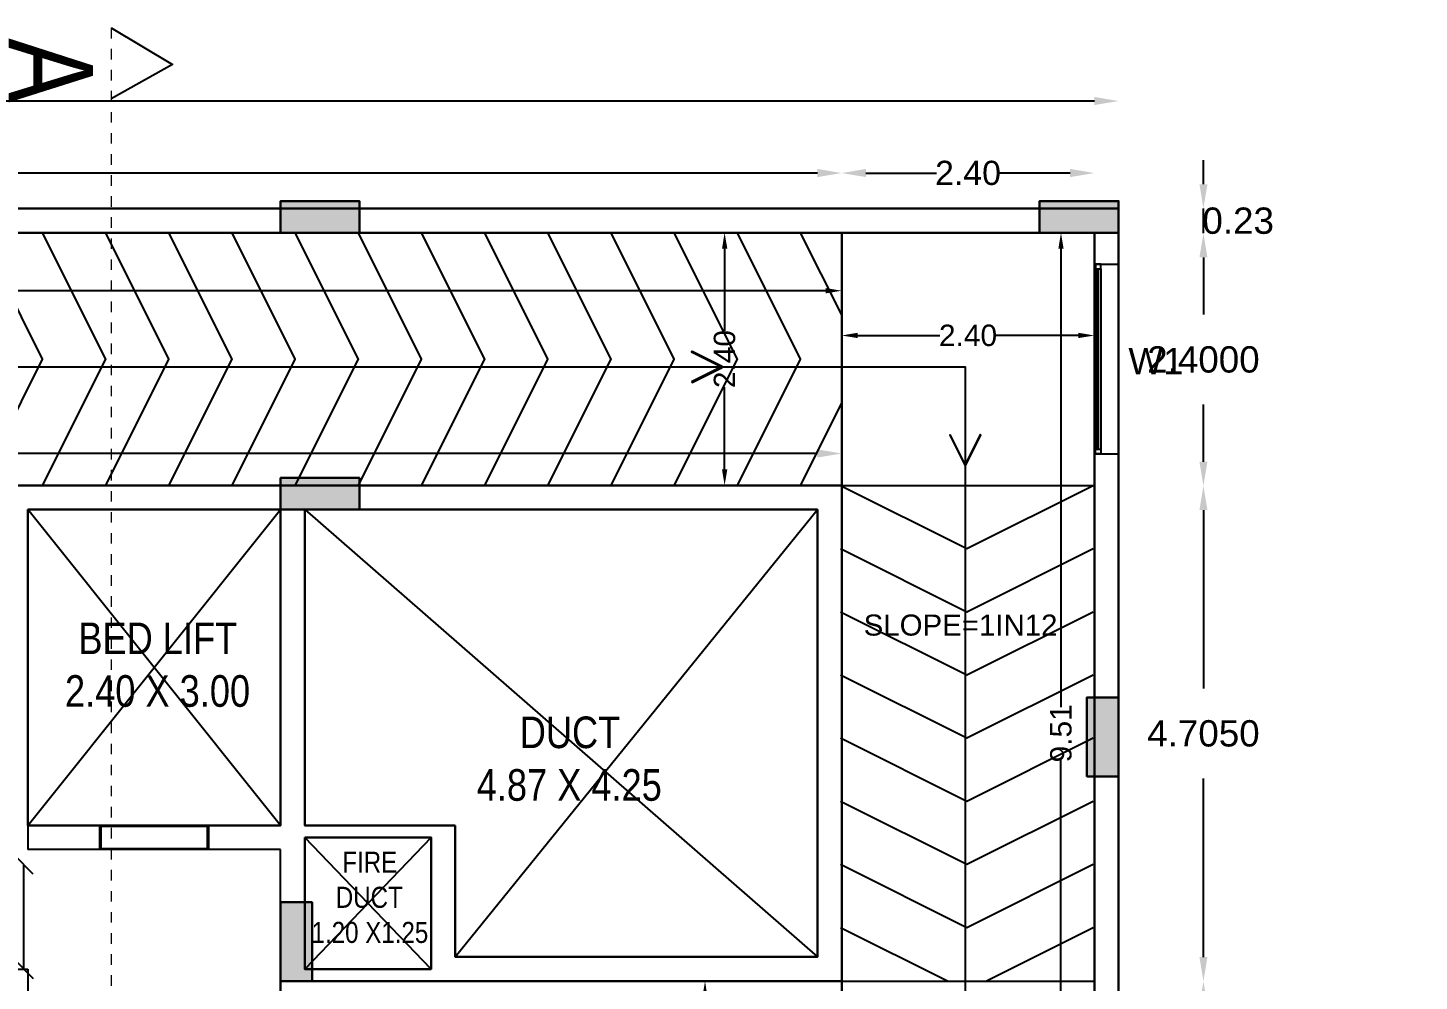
# Model space of a CAD drawing. Header units: metres. Extents: x -38 to 401, y 28 to 287.
# Drawn here: x 253.53 to 266.75, y 143.21 to 152.27 of the extents above; entities that cross this region are included whole.
import ezdxf

# ---------------------------------------------------------------- set-up
doc = ezdxf.new("R2010")
doc.units = ezdxf.units.M
doc.linetypes.add('CENTER', pattern=[2, 1.25, -0.25, 0.25, -0.25])
for name, color, linetype in [('BLK_1_DA_RAMP_1', 30, 'Continuous'), ('BLK_1_FLR_4_BLT_UP_AREA_DEDUCT', 1, 'Continuous'), ('UBEAM', 1, 'Continuous'), ('UHATCH', 8, 'Continuous')]:
    doc.layers.add(name, color=color, linetype=linetype)
for name, color, linetype, lineweight in [('BLK_1_FLR_4_BLT_UP_AREA', 4, 'Continuous', 30), ('BLK_1_FLR_4_LIFT_3', 4, 'Continuous', 30), ('BLK_1_LVL_4_BLDG_FOOT_PRINT', 4, 'Continuous', 30), ('UCOLUMN', 6, 'Continuous', 30)]:
    doc.layers.add(name, color=color, linetype=linetype, lineweight=lineweight)
doc.styles.get("Standard").update_dxf_attribs({"font": 'arial.ttf'})
doc.dimstyles.new('ED', dxfattribs={"dimscale": 0, "dimtxt": 0.18, "dimasz": 0.18, "dimexe": 0, "dimexo": 0, "dimgap": 0.09, "dimtad": 1, "dimtoh": 1, "dimzin": 3, "dimdsep": 46, "dimtxsty": 'Standard', "dimblk": 'OBLIQUE', "dimcen": 0.09, "dimse1": 1, "dimse2": 1, "dimclrd": 251, "dimclrt": 30, "dimadec": 0, "dimazin": 0, "dimtfac": 1, "dimtmove": 0, "dimatfit": 3, "dimldrblk": 'ARCHTICK', "dimfxl": 0, "dimtolj": 1, "dimtzin": 0, "dimarcsym": 0})
doc.dimstyles.get("Standard").update_dxf_attribs({"dimtxt": 0.18, "dimasz": 0.18, "dimexe": 0.18, "dimexo": 0.0625, "dimgap": 0.09, "dimtad": 0, "dimtih": 1, "dimtoh": 1, "dimdec": 4, "dimzin": 0, "dimdsep": 46, "dimtxsty": 'Standard', "dimcen": 0.09, "dimadec": 0, "dimazin": 0, "dimtfac": 1, "dimtdec": 4, "dimtofl": 0, "dimtmove": 0, "dimatfit": 3, "dimfxl": 0, "dimtolj": 1, "dimtzin": 0, "dimarcsym": 0})
doc.dimstyles.new('STANDARD$0', dxfattribs={"dimtxt": 7, "dimasz": 3, "dimexe": 3, "dimexo": 1, "dimgap": 1.5, "dimtad": 1, "dimdec": 1, "dimzin": 1, "dimdsep": 46, "dimlunit": 4, "dimtxsty": 'Standard', "dimblk": 'OBLIQUE', "dimcen": 0.09375, "dimdle": 1, "dimclrd": 8, "dimclre": 8, "dimclrt": 7, "dimadec": 1, "dimazin": 0, "dimtfac": 1, "dimtdec": 1, "dimtix": 1, "dimtmove": 2, "dimatfit": 3, "dimldrblk": 'ARCHTICK', "dimfxl": 0, "dimfrac": 2, "dimtolj": 1, "dimtzin": 0, "dimarcsym": 0})

# ---------------------------------------------------------------- blocks, each defined once
blk = doc.blocks.new('*D169')
at = {"color": 0, "lineweight": -2}
for p, q in [((243.701, 148.224), (251.988, 148.224)), ((261.031, 148.224), (252.743, 148.224))]:
    blk.add_line(p, q, dxfattribs=at)
at = {"color": 0}
for points in [[(243.701, 148.263), (243.701, 148.186), (243.471, 148.224)], [(261.031, 148.263), (261.031, 148.186), (261.261, 148.224)]]:
    blk.add_solid(points, dxfattribs=at)
at = {"layer": 'Defpoints', "color": 0}
for p in [(261.261, 148.224), (243.471, 147.921), (261.261, 147.916)]:
    blk.add_point(p, dxfattribs=at)
at = {"color": 0, "lineweight": 25, "insert": (252.366, 148.224), "char_height": 0.23, "attachment_point": 5}
blk.add_mtext('\\A1;17.79', dxfattribs=at)
blk = doc.blocks.new('*D170')
at = {"color": 0, "lineweight": -2}
for p, q in [((256.161, 142.938), (258.297, 142.938)), ((261.031, 142.938), (258.895, 142.938))]:
    blk.add_line(p, q, dxfattribs=at)
at = {"color": 0}
for points in [[(256.161, 142.976), (256.161, 142.899), (255.931, 142.938)], [(261.031, 142.976), (261.031, 142.899), (261.261, 142.938)]]:
    blk.add_solid(points, dxfattribs=at)
at = {"layer": 'Defpoints', "color": 0}
for p in [(255.931, 143.211), (261.261, 143.211), (255.931, 142.938)]:
    blk.add_point(p, dxfattribs=at)
at = {"color": 0, "lineweight": 25, "insert": (258.596, 142.938), "char_height": 0.23, "attachment_point": 5}
blk.add_mtext('\\A1;5.33', dxfattribs=at)
blk = doc.blocks.new('*D173')
at = {"color": 0, "lineweight": -2}
for p, q in [((243.701, 150.888), (251.988, 150.888)), ((261.031, 150.888), (252.743, 150.888))]:
    blk.add_line(p, q, dxfattribs=at)
at = {"color": 0}
for points in [[(243.701, 150.927), (243.701, 150.85), (243.471, 150.888)], [(261.031, 150.927), (261.031, 150.85), (261.261, 150.888)]]:
    blk.add_solid(points, dxfattribs=at)
at = {"layer": 'Defpoints', "color": 0}
for p in [(261.261, 150.888), (243.471, 150.321), (261.261, 150.316)]:
    blk.add_point(p, dxfattribs=at)
at = {"color": 0, "lineweight": 25, "insert": (252.366, 150.888), "char_height": 0.23, "attachment_point": 5}
blk.add_mtext('\\A1;17.79', dxfattribs=at)
blk = doc.blocks.new('*D174')
at = {"color": 0, "lineweight": -2}
for p, q in [((261.491, 150.888), (262.161, 150.888)), ((263.431, 150.888), (262.761, 150.888))]:
    blk.add_line(p, q, dxfattribs=at)
at = {"color": 0}
for points in [[(261.491, 150.927), (261.491, 150.85), (261.261, 150.888)], [(263.431, 150.927), (263.431, 150.85), (263.661, 150.888)]]:
    blk.add_solid(points, dxfattribs=at)
at = {"layer": 'Defpoints', "color": 0}
for p in [(263.661, 150.888), (261.261, 150.316), (263.661, 150.321)]:
    blk.add_point(p, dxfattribs=at)
at = {"color": 0, "lineweight": 25, "insert": (262.461, 150.888), "char_height": 0.23, "attachment_point": 5}
blk.add_mtext('\\A1;2.40', dxfattribs=at)
blk = doc.blocks.new('*D175')
at = {"color": 0, "lineweight": -2}
for p, q in [((241.071, 151.572), (251.975, 151.572)), ((263.661, 151.572), (252.757, 151.572))]:
    blk.add_line(p, q, dxfattribs=at)
at = {"color": 0}
for points in [[(241.071, 151.611), (241.071, 151.534), (240.841, 151.572)], [(263.661, 151.611), (263.661, 151.534), (263.891, 151.572)]]:
    blk.add_solid(points, dxfattribs=at)
at = {"layer": 'Defpoints', "color": 0}
for p in [(263.891, 151.572), (240.841, 150.551), (263.891, 150.551)]:
    blk.add_point(p, dxfattribs=at)
at = {"color": 0, "lineweight": 25, "insert": (252.366, 151.572), "char_height": 0.23, "attachment_point": 5}
blk.add_mtext('\\A1;23.05', dxfattribs=at)
blk = doc.blocks.new('300 x 750')
at = {"layer": 'UHATCH', "linetype": 'Continuous'}
h = blk.add_hatch(color=256, dxfattribs=at)
h.dxf.hatch_style = 1
h.paths.add_polyline_path([(750, 0), (750, 300), (0, 300), (0, 0)])
at = {"layer": 'UCOLUMN', "linetype": 'Continuous'}
blk.add_lwpolyline([(0, 300), (0, 0), (750, 0), (750, 300)], close=True, dxfattribs=at)
blk = doc.blocks.new('ASDFSDFSDFDFD')
at = {"layer": 'UBEAM', "linetype": 'Continuous', "xscale": -1}
for p, rotation in [((-6460, 38330), 180), ((750, 38330), 180), ((-6460, 35700), 180), ((1200, 32865), 269.9999999996972)]:
    blk.add_blockref('300 x 750', p, dxfattribs=dict(at, rotation=rotation))
at = {"layer": 'UBEAM', "linetype": 'Continuous', "rotation": 89.99999999916066}
blk.add_blockref('300 x 750', (-6160, 30920), dxfattribs=at)
blk = doc.blocks.new('*D53')
at = {"color": 0, "lineweight": -2}
for p, q in [((267.319, 150.321), (267.319, 124.304)), ((267.319, 97.431), (267.319, 123.449))]:
    blk.add_line(p, q, dxfattribs=at)
at = {"color": 0}
for points in [[(267.281, 150.321), (267.357, 150.321), (267.319, 150.551)], [(267.281, 97.431), (267.357, 97.431), (267.319, 97.201)]]:
    blk.add_solid(points, dxfattribs=at)
at = {"layer": 'Defpoints', "color": 0}
for p in [(263.891, 150.551), (262.391, 97.201), (267.319, 97.201)]:
    blk.add_point(p, dxfattribs=at)
at = {"color": 0, "lineweight": 25, "insert": (267.319, 123.876), "char_height": 0.25, "attachment_point": 5}
blk.add_mtext('\\A1;53.3500', dxfattribs=at)
blk = doc.blocks.new('*D427')
at = {"color": 0, "lineweight": -2}
for p, q in [((264.697, 142.981), (264.697, 142.439)), ((264.697, 141.041), (264.697, 141.584))]:
    blk.add_line(p, q, dxfattribs=at)
at = {"color": 0}
for points in [[(264.659, 142.981), (264.735, 142.981), (264.697, 143.211)], [(264.659, 141.041), (264.735, 141.041), (264.697, 140.811)]]:
    blk.add_solid(points, dxfattribs=at)
at = {"layer": 'Defpoints', "color": 0}
for p in [(261.261, 143.211), (264.697, 143.211), (262.391, 140.811)]:
    blk.add_point(p, dxfattribs=at)
at = {"color": 0, "lineweight": 25, "insert": (264.697, 142.011), "char_height": 0.25, "attachment_point": 5}
blk.add_mtext('\\A1;2.4000', dxfattribs=at)
blk = doc.blocks.new('*D708')
at = {"color": 0, "lineweight": -2}
for p, q in [((264.697, 147.686), (264.697, 145.992)), ((264.697, 143.441), (264.697, 145.136))]:
    blk.add_line(p, q, dxfattribs=at)
at = {"color": 0}
for points in [[(264.659, 147.686), (264.735, 147.686), (264.697, 147.916)], [(264.659, 143.441), (264.735, 143.441), (264.697, 143.211)]]:
    blk.add_solid(points, dxfattribs=at)
at = {"layer": 'Defpoints', "color": 0}
for p in [(261.261, 147.916), (264.697, 147.916), (261.261, 143.211)]:
    blk.add_point(p, dxfattribs=at)
at = {"color": 0, "lineweight": 25, "insert": (264.697, 145.564), "char_height": 0.25, "attachment_point": 5}
blk.add_mtext('\\A1;4.7050', dxfattribs=at)
blk = doc.blocks.new('*D45')
at = {"color": 0, "lineweight": -2}
for p, q in [((264.697, 150.086), (264.697, 149.544)), ((264.697, 148.146), (264.697, 148.689))]:
    blk.add_line(p, q, dxfattribs=at)
at = {"color": 0}
for points in [[(264.659, 150.086), (264.735, 150.086), (264.697, 150.316)], [(264.659, 148.146), (264.735, 148.146), (264.697, 147.916)]]:
    blk.add_solid(points, dxfattribs=at)
at = {"layer": 'Defpoints', "color": 0}
for p in [(261.261, 150.316), (264.697, 150.316), (261.261, 147.916)]:
    blk.add_point(p, dxfattribs=at)
at = {"color": 0, "lineweight": 25, "insert": (264.697, 149.116), "char_height": 0.25, "attachment_point": 5}
blk.add_mtext('\\A1;2.4000', dxfattribs=at)
blk = doc.blocks.new('*D46')
at = {"color": 0, "lineweight": -2}
for p, q in [((264.697, 150.781), (264.697, 151.011)), ((264.697, 150.316), (264.697, 150.551)), ((264.697, 150.086), (264.697, 149.856))]:
    blk.add_line(p, q, dxfattribs=at)
at = {"color": 0}
for points in [[(264.659, 150.781), (264.735, 150.781), (264.697, 150.551)], [(264.659, 150.086), (264.735, 150.086), (264.697, 150.316)]]:
    blk.add_solid(points, dxfattribs=at)
at = {"layer": 'Defpoints', "color": 0}
for p in [(263.891, 150.551), (264.697, 150.551), (261.261, 150.316)]:
    blk.add_point(p, dxfattribs=at)
at = {"color": 0, "lineweight": 25, "insert": (265.027, 150.434), "char_height": 0.25, "attachment_point": 5}
blk.add_mtext('\\A1;0.23', dxfattribs=at)
blk = doc.blocks.new('*D782')
at = {"layer": 'BLK_1_DA_RAMP_1', "color": 0, "lineweight": -2}
for p, q in [((243.471, 149.86), (243.471, 149.77)), ((243.623, 149.77), (252.03, 149.77)), ((261.108, 149.77), (252.702, 149.77)), ((261.261, 149.86), (261.261, 149.77))]:
    blk.add_line(p, q, dxfattribs=at)
at = {"layer": 'BLK_1_DA_RAMP_1', "color": 0}
for points in [[(243.623, 149.796), (243.623, 149.745), (243.471, 149.77)], [(261.108, 149.796), (261.108, 149.745), (261.261, 149.77)]]:
    blk.add_solid(points, dxfattribs=at)
at = {"layer": 'Defpoints', "color": 0}
for p in [(243.471, 150.321), (261.261, 150.321), (261.261, 149.77)]:
    blk.add_point(p, dxfattribs=at)
at = {"layer": 'BLK_1_DA_RAMP_1', "color": 0, "lineweight": 30, "insert": (252.366, 149.77), "char_height": 0.2032, "attachment_point": 5}
blk.add_mtext('\\A1;17.79', dxfattribs=at)
blk = doc.blocks.new('*D784')
at = {"layer": 'BLK_1_DA_RAMP_1', "color": 0, "lineweight": -2}
for p, q in [((263.434, 150.321), (263.344, 150.321)), ((263.344, 150.169), (263.344, 145.813)), ((263.344, 140.964), (263.344, 145.32)), ((263.434, 140.811), (263.344, 140.811))]:
    blk.add_line(p, q, dxfattribs=at)
at = {"layer": 'BLK_1_DA_RAMP_1', "color": 0}
for points in [[(263.319, 150.169), (263.369, 150.169), (263.344, 150.321)], [(263.319, 140.964), (263.369, 140.964), (263.344, 140.811)]]:
    blk.add_solid(points, dxfattribs=at)
at = {"layer": 'Defpoints', "color": 0}
for p in [(263.344, 150.321), (263.661, 150.321), (263.661, 140.811)]:
    blk.add_point(p, dxfattribs=at)
at = {"layer": 'BLK_1_DA_RAMP_1', "color": 0, "lineweight": 30, "insert": (263.344, 145.566), "char_height": 0.2032, "attachment_point": 5, "rotation": 90}
blk.add_mtext('\\A1;9.51', dxfattribs=at)
blk = doc.blocks.new('*D787')
at = {"layer": 'BLK_1_DA_RAMP_1', "color": 0, "lineweight": -2}
for p, q in [((260.239, 150.321), (260.149, 150.321)), ((260.149, 150.169), (260.149, 149.389)), ((260.149, 148.074), (260.149, 148.854)), ((260.239, 147.921), (260.149, 147.921))]:
    blk.add_line(p, q, dxfattribs=at)
at = {"layer": 'BLK_1_DA_RAMP_1', "color": 0}
for points in [[(260.124, 150.169), (260.175, 150.169), (260.149, 150.321)], [(260.124, 148.074), (260.175, 148.074), (260.149, 147.921)]]:
    blk.add_solid(points, dxfattribs=at)
at = {"layer": 'Defpoints', "color": 0}
for p in [(260.149, 150.321), (261.261, 150.321), (261.261, 147.921)]:
    blk.add_point(p, dxfattribs=at)
at = {"layer": 'BLK_1_DA_RAMP_1', "color": 0, "lineweight": 30, "insert": (260.149, 149.121), "char_height": 0.2032, "attachment_point": 5, "rotation": 90}
blk.add_mtext('\\A1;2.40', dxfattribs=at)
blk = doc.blocks.new('*D788')
at = {"layer": 'BLK_1_DA_RAMP_1', "color": 0, "lineweight": -2}
for p, q in [((261.261, 149.435), (261.261, 149.345)), ((261.413, 149.345), (262.193, 149.345)), ((263.508, 149.345), (262.728, 149.345)), ((263.661, 149.435), (263.661, 149.345))]:
    blk.add_line(p, q, dxfattribs=at)
at = {"layer": 'BLK_1_DA_RAMP_1', "color": 0}
for points in [[(261.413, 149.371), (261.413, 149.32), (261.261, 149.345)], [(263.508, 149.371), (263.508, 149.32), (263.661, 149.345)]]:
    blk.add_solid(points, dxfattribs=at)
at = {"layer": 'Defpoints', "color": 0}
for p in [(261.261, 150.321), (263.661, 150.321), (263.661, 149.345)]:
    blk.add_point(p, dxfattribs=at)
at = {"layer": 'BLK_1_DA_RAMP_1', "color": 0, "lineweight": 30, "insert": (262.461, 149.345), "char_height": 0.2032, "attachment_point": 5}
blk.add_mtext('\\A1;2.40', dxfattribs=at)
blk = doc.blocks.new('*D789')
at = {"layer": 'BLK_1_DA_RAMP_1', "color": 0, "lineweight": -2}
for p, q in [((260.052, 143.211), (259.963, 143.211)), ((259.963, 143.059), (259.963, 142.279)), ((259.963, 140.964), (259.963, 141.744)), ((260.052, 140.811), (259.963, 140.811))]:
    blk.add_line(p, q, dxfattribs=at)
at = {"layer": 'BLK_1_DA_RAMP_1', "color": 0}
for points in [[(259.938, 143.059), (259.988, 143.059), (259.963, 143.211)], [(259.938, 140.964), (259.988, 140.964), (259.963, 140.811)]]:
    blk.add_solid(points, dxfattribs=at)
at = {"layer": 'Defpoints', "color": 0}
for p in [(261.261, 143.211), (259.963, 140.811), (261.261, 140.811)]:
    blk.add_point(p, dxfattribs=at)
at = {"layer": 'BLK_1_DA_RAMP_1', "color": 0, "lineweight": 30, "insert": (259.963, 142.011), "char_height": 0.2032, "attachment_point": 5, "rotation": 90}
blk.add_mtext('\\A1;2.40', dxfattribs=at)
blk = doc.blocks.new('_Oblique')
at = {"color": 0, "linetype": 'ByBlock', "lineweight": -2}
blk.add_line((-0.5, -0.5), (0.5, 0.5), dxfattribs=at)
blk = doc.blocks.new('*D1246')
at = {"color": 251, "lineweight": -2}
blk.add_line((253.493, 143.326), (253.493, 144.317), dxfattribs=at)
at = {"layer": 'Defpoints', "color": 0}
for p in [(253.493, 144.317), (253.531, 144.317), (253.531, 143.326)]:
    blk.add_point(p, dxfattribs=at)
at = {"color": 251, "lineweight": -2, "xscale": 0.18, "yscale": 0.18, "zscale": 0.18}
for p, rotation in [((253.493, 144.317), 90), ((253.493, 143.326), 270)]:
    blk.add_blockref('_Oblique', p, dxfattribs=dict(at, rotation=rotation))
at = {"color": 30, "insert": (253.311, 143.822), "char_height": 0.18, "attachment_point": 5, "rotation": 90}
blk.add_mtext('\\A1;0.99', dxfattribs=at)
blk = doc.blocks.new('_ArchTick')
at = {"color": 0, "linetype": 'ByBlock', "const_width": 0.15}
blk.add_lwpolyline([(-0.5, -0.5), (0.5, 0.5)], dxfattribs=at)

msp = doc.modelspace()

# ---------------------------------------------------------------- linework, layer by layer
at = {"linetype": 'CENTER', "lineweight": 20, "ltscale": 0.05}
msp.add_line((254.32169, 152.26763), (254.32169, 95.0529), dxfattribs=at)
at = {"color": 7, "lineweight": 25}
for p, q in [((263.89089, 150.55148), (240.84089, 150.55148)), ((263.89089, 150.02148), (263.89089, 150.55148)), ((241.07089, 150.32148), (263.66089, 150.32148)), ((261.26089, 147.91648), (261.26089, 150.31648)), ((263.66089, 150.02148), (263.66089, 150.32148)), ((263.66089, 150.02148), (263.89089, 150.02148)), ((263.89089, 148.22148), (263.89089, 150.02148)), ((263.6709, 148.23754), (263.67089, 149.97889)), ((263.69145, 148.26407), (263.69144, 149.97889)), ((263.69997, 148.26407), (263.69996, 149.97889)), ((263.722, 149.97889), (263.722, 148.23754)), ((263.66089, 142.91148), (263.66089, 148.22148)), ((263.66089, 148.22148), (263.89089, 148.22148)), ((263.89089, 142.91148), (263.89089, 148.22148)), ((243.47089, 147.92148), (261.26089, 147.92148)), ((259.3909, 147.92148), (255.9309, 147.92148)), ((261.25089, 147.92148), (263.66089, 147.92149)), ((261.26089, 143.21149), (261.26089, 147.92148)), ((253.53091, 147.69148), (253.53091, 144.46148)), ((255.93091, 144.69148), (253.53091, 147.69148)), ((253.53091, 144.69148), (253.53091, 147.69148)), ((255.93091, 147.69148), (253.53091, 147.69148)), ((253.53091, 144.69148), (255.93091, 147.69148)), ((255.93091, 144.69148), (255.93091, 147.69148)), ((256.16091, 147.69148), (261.03089, 147.69148)), ((256.16091, 144.69148), (256.16091, 147.69148)), ((256.16091, 147.69148), (261.03089, 143.44149)), ((257.5909, 143.44149), (261.03089, 147.69148)), ((261.03089, 143.44149), (261.03089, 147.69148)), ((255.9309, 144.69148), (255.9309, 145.06149)), ((255.93091, 144.69148), (253.53091, 144.69148)), ((256.1609, 144.69148), (257.5909, 144.69148)), ((256.1609, 144.57648), (257.3609, 144.57648)), ((256.1609, 143.32648), (256.1609, 144.57648)), ((257.3609, 143.32648), (256.1609, 144.57648)), ((257.3609, 144.57648), (256.1609, 143.32648)), ((257.3609, 143.32648), (257.3609, 144.57648)), ((257.5909, 143.44149), (257.5909, 144.69148)), ((255.9309, 144.46148), (253.53091, 144.46149)), ((255.9309, 144.46148), (253.53091, 144.46148)), ((255.9309, 143.21148), (255.9309, 144.46148)), ((256.16091, 144.46148), (256.1609, 144.46148)), ((256.16091, 144.46148), (256.1609, 144.46148)), ((261.03089, 143.44149), (257.5909, 143.44149)), ((251.37591, 143.32648), (253.53091, 143.32648)), ((253.53091, 143.32648), (253.53091, 143.21148)), ((253.53091, 143.32648), (253.53091, 142.91814)), ((257.3609, 143.32648), (256.1609, 143.32648)), ((261.26089, 143.21149), (255.93089, 143.21148)), ((255.93089, 143.21148), (255.93089, 140.81148)), ((261.26089, 143.21148), (263.66089, 143.21149)), ((261.26089, 143.21149), (261.26089, 140.81148))]:
    msp.add_line(p, q, dxfattribs=at)
for points in [[(254.32169, 152.26763), (254.90456, 151.91778), (254.32169, 151.59166)], [(253.07089, 147.92148), (253.67089, 149.12148), (253.07089, 150.32148)], [(253.67088, 147.92148), (254.27088, 149.12148), (253.67088, 150.32148)], [(254.27088, 147.92148), (254.87088, 149.12148), (254.27088, 150.32148)], [(254.87088, 147.92148), (255.47088, 149.12148), (254.87088, 150.32148)], [(255.47088, 147.92148), (256.07088, 149.12148), (255.47088, 150.32148)], [(256.07088, 147.92148), (256.67088, 149.12148), (256.07088, 150.32148)], [(256.67088, 147.92148), (257.27088, 149.12148), (256.67088, 150.32148)], [(257.27088, 147.92148), (257.87088, 149.12148), (257.27088, 150.32148)], [(257.87088, 147.92148), (258.47088, 149.12148), (257.87088, 150.32148)], [(258.47087, 147.92148), (259.07087, 149.12148), (258.47087, 150.32148)], [(259.07087, 147.92148), (259.67087, 149.12148), (259.07087, 150.32148)], [(259.67087, 147.92148), (260.27087, 149.12148), (259.67087, 150.32148)], [(260.27087, 147.92148), (260.87087, 149.12148), (260.27087, 150.32148)], [(261.26089, 149.54145), (260.87087, 150.32148)], [(252.6309, 142.01148), (242.27252, 142.01148), (242.27252, 149.04666), (262.43528, 149.04666), (262.43528, 142.01148), (255.0309, 142.01148)], [(260.87087, 147.92148), (261.26089, 148.70152)], [(261.25089, 147.92148), (262.45089, 147.32148), (263.65089, 147.92148)], [(261.25089, 147.32148), (262.45089, 146.72148), (263.65089, 147.32148)], [(261.25089, 146.72148), (262.45089, 146.12148), (263.65089, 146.72148)], [(261.25089, 146.12148), (262.45089, 145.52148), (263.65089, 146.12148)], [(261.25089, 145.52148), (262.45089, 144.92148), (263.65089, 145.52148)], [(261.25089, 144.92148), (262.45089, 144.32148), (263.65089, 144.92148)], [(261.25089, 144.32148), (262.45089, 143.72148), (263.65089, 144.32148)], [(261.25089, 143.72148), (262.27087, 143.21149)], [(262.6309, 143.21149), (263.65089, 143.72148)]]:
    msp.add_lwpolyline(points, dxfattribs=at)
for points in [[(263.67089, 149.97889), (263.722, 149.97889), (263.722, 150.02148), (263.67089, 150.02148)], [(259.83588, 148.90429), (259.84002, 148.89974), (260.12517, 149.04212), (260.12103, 149.04666), (260.12517, 149.0512), (259.84002, 149.19357), (259.83588, 149.18903), (260.12103, 149.04666)], [(262.29291, 148.40302), (262.28837, 148.39887), (262.43074, 148.11373), (262.43528, 148.11787), (262.43982, 148.11373), (262.5822, 148.39887), (262.57766, 148.40302), (262.43528, 148.11787)], [(263.6709, 148.26407), (263.722, 148.26407), (263.722, 148.22148), (263.6709, 148.22148)], [(255.24798, 144.69148), (255.24798, 144.46148), (254.21384, 144.46148), (254.21384, 144.69148)], [(254.22384, 144.68148), (254.22384, 144.47148), (255.23798, 144.47148), (255.23798, 144.68148)]]:
    msp.add_lwpolyline(points, close=True, dxfattribs=at)
at = {"layer": 'BLK_1_DA_RAMP_1', "color": 1, "lineweight": 30}
for points in [[(243.47089, 150.32148), (261.26089, 150.32148), (261.26089, 147.92148), (243.47089, 147.92148)], [(261.26089, 150.32148), (263.66089, 150.32148), (263.66089, 140.81148), (261.26089, 140.81148)], [(255.93089, 143.21148), (261.26089, 143.21148), (261.26089, 140.81148), (255.93089, 140.81148)]]:
    msp.add_lwpolyline(points, close=True, dxfattribs=at)
at = {"layer": 'BLK_1_FLR_4_BLT_UP_AREA', "color": 12, "lineweight": 30}
msp.add_lwpolyline([(240.84087, 97.20137), (240.84089, 150.54866), (263.89089, 150.5543), (263.89089, 140.58148), (262.39089, 140.58148), (262.39087, 97.20137)], close=True, dxfattribs=at)
at = {"layer": 'BLK_1_FLR_4_BLT_UP_AREA_DEDUCT', "color": 12, "lineweight": 30}
for points in [[(257.5909, 144.69148), (257.5909, 143.44148), (261.03089, 143.44148), (261.03089, 147.69148), (256.16091, 147.69148), (256.16091, 144.69148)], [(256.1609, 144.57648), (257.3609, 144.57648), (257.3609, 143.32648), (256.1609, 143.32648)]]:
    msp.add_lwpolyline(points, close=True, dxfattribs=at)
at = {"layer": 'BLK_1_FLR_4_LIFT_3', "color": 30, "lineweight": 30}
msp.add_lwpolyline([(253.53091, 147.69148), (255.93091, 147.69148), (255.93091, 144.69148), (253.53091, 144.69148)], close=True, dxfattribs=at)
at = {"layer": 'BLK_1_LVL_4_BLDG_FOOT_PRINT', "color": 1}
msp.add_lwpolyline([(240.84087, 97.20148), (240.84087, 150.54585), (263.89087, 150.55148), (263.89087, 140.58148), (262.39087, 140.58148), (262.39087, 97.20148)], close=True, dxfattribs=at)

# ---------------------------------------------------------------- block references
at = {"color": 7, "lineweight": 25, "xscale": 0.001, "yscale": 0.001, "zscale": 0.001}
msp.add_blockref('ASDFSDFSDFDFD', (262.39089, 112.29148), dxfattribs=at)
msp.add_blockref('ASDFSDFSDFDFD', (262.39089, 112.29148), dxfattribs=at)

# ---------------------------------------------------------------- texts
at = {"color": 7, "lineweight": 25, "insert": (254.15039, 152.72204), "char_height": 0.8, "width": 1.7202398, "attachment_point": 1, "rotation": 270}
msp.add_mtext('{\\fArial Narrow|b0|i0|c0|p34;\\W2.17167; \\W1;A}', dxfattribs=at)
at = {"color": 7, "lineweight": 25, "insert": (263.9844, 149.22676), "char_height": 0.25, "attachment_point": 1}
msp.add_mtext_dynamic_manual_height_columns('W1', width=331.5310086, gutter_width=1000, heights=[0], dxfattribs=at)
at = {"color": 7, "lineweight": 25, "width": 2.7423995, "attachment_point": 1}
for s, insert, char_height in [('{\\fArial Narrow|b0|i0|c0|p34;\\W6.62119; \\W1;BED LIFT\\P{\\W5.288214; }2.40 X 3.00}', (253.37856, 146.61837), 0.3), ('{\\fArial Narrow|b0|i0|c0|p34;\\P{\\W9.524831; }DUCT\\P{\\W5.244317; }4.87 X 4.25}', (257.29348, 146.22562), 0.3), ('{\\fArial Narrow|b0|i0|c0|p34;\\W8.83715;  \\W1;FIRE\\P\\W8.34946;  \\W1;DUCT\\P\\W6.54539;  \\W1;1.20 X1.25}', (255.39217, 144.4415), 0.2)]:
    msp.add_mtext(s, dxfattribs=dict(at, insert=insert, char_height=char_height))
at = {"layer": 'BLK_1_DA_RAMP_1', "color": 1, "lineweight": 30, "insert": (262.39001, 146.69426), "char_height": 0.2, "width": 1.8904692, "attachment_point": 2}
msp.add_mtext('SLOPE=1IN12', dxfattribs=at)

# ---------------------------------------------------------------- dimensions: what is measured, and where the dimension line sits
at = {"color": 7, "lineweight": 25}
for base, p1, p2, text, picture, middle in [((263.89089, 151.57218), (240.84089, 150.55148), (263.89089, 150.55148), '23.05', '*D175', (252.36589, 151.57218)), ((261.26089, 150.88848), (243.47089, 150.32148), (261.26089, 150.31648), '17.79', '*D173', (252.36589, 150.88848)), ((263.66089, 150.88848), (261.26089, 150.31648), (263.66089, 150.32148), '2.40', '*D174', (262.46089, 150.88848)), ((261.26089, 148.22417), (243.47089, 147.92148), (261.26089, 147.91648), '17.79', '*D169', (252.36589, 148.22417)), ((255.93089, 142.93758), (261.26089, 143.21145), (255.93089, 143.21148), '5.33', '*D170', (258.59589, 142.93758))]:
    dim = msp.add_linear_dim(base=base, p1=p1, p2=p2, text=text, dimstyle='Standard', override={"dimscale": 1, "dimtxt": 0.23, "dimasz": 0.23, "dimgap": 0, "dimse1": 1, "dimse2": 1, "dimtmove": 1}, dxfattribs=at)
    dim.commit()
    dim.dimension.update_dxf_attribs({"geometry": picture, "text_midpoint": middle})
at = {"lineweight": 25}
dim = msp.add_linear_dim(base=(264.69714, 150.55148), p1=(261.26089, 150.31648), p2=(263.89089, 150.55148), angle=90, text='0.23', dimstyle='Standard', override={"dimscale": 1, "dimtxt": 0.25, "dimasz": 0.23, "dimgap": 0.3, "dimpost": '\\X', "dimse1": 1, "dimse2": 1, "dimtmove": 1, "dimfxl": 25.4}, dxfattribs=at)
dim.commit()
dim.dimension.update_dxf_attribs({"geometry": '*D46', "text_midpoint": (265.02738, 150.43398), "dimtype": 128})
for base, p1, p2, override, picture, middle in [((267.31893, 97.20148), (263.89089, 150.55148), (262.39089, 97.20148), {"dimscale": 1, "dimtxt": 0.25, "dimasz": 0.23, "dimgap": 0.3, "dimpost": '\\X', "dimse1": 1, "dimse2": 1, "dimfxl": 25.4}, '*D53', (267.31893, 123.87648)), ((264.69714, 150.31648), (261.26089, 147.91648), (261.26089, 150.31648), {"dimscale": 1, "dimtxt": 0.25, "dimasz": 0.23, "dimgap": 0.3, "dimpost": '\\X', "dimse1": 1, "dimse2": 1, "dimtmove": 1, "dimfxl": 25.4}, '*D45', (264.69714, 149.11648)), ((264.69714, 147.91648), (261.2609, 143.21149), (261.26089, 147.91648), {"dimscale": 1, "dimtxt": 0.25, "dimasz": 0.23, "dimgap": 0.3, "dimpost": '\\X', "dimse1": 1, "dimse2": 1, "dimtmove": 1, "dimfxl": 25.4}, '*D708', (264.69714, 145.56398)), ((264.69714, 143.21149), (262.39089, 140.81148), (261.2609, 143.21149), {"dimscale": 1, "dimtxt": 0.25, "dimasz": 0.23, "dimgap": 0.3, "dimpost": '\\X', "dimse1": 1, "dimse2": 1, "dimtmove": 1, "dimfxl": 25.4}, '*D427', (264.69714, 142.01148))]:
    dim = msp.add_linear_dim(base=base, p1=p1, p2=p2, angle=90, dimstyle='Standard', override=override, dxfattribs=at)
    dim.commit()
    dim.dimension.update_dxf_attribs({"geometry": picture, "text_midpoint": middle})
at = {"color": 1}
dim = msp.add_linear_dim(base=(253.49293, 144.31682), p1=(253.53091, 143.32648), p2=(253.53091, 144.31682), angle=90, dimstyle='ED', override={"dimscale": 1, "dimpost": '\\X'}, dxfattribs=at)
dim.commit()
dim.dimension.update_dxf_attribs({"geometry": '*D1246', "text_midpoint": (253.31103, 143.82165)})
at = {"layer": 'BLK_1_DA_RAMP_1', "color": 1, "lineweight": 30}
dim = msp.add_linear_dim(base=(261.26089, 149.77048), p1=(243.47089, 150.32148), p2=(261.26089, 150.32148), dimstyle='STANDARD$0', override={"dimscale": 0.001, "dimtxt": 203.2, "dimasz": 152.5, "dimexe": 0, "dimexo": 0, "dimgap": 2.286, "dimtad": 0, "dimtoh": 1, "dimdec": 2, "dimzin": 0, "dimlunit": 2, "dimpost": '', "dimcen": 2.286, "dimdle": 0, "dimclrd": 0, "dimclre": 0, "dimclrt": 0, "dimadec": 0, "dimtdec": 2, "dimtix": 0, "dimtofl": 0, "dimtmove": 0, "dimfxl": 89.5, "dimfxlon": 1, "dimfrac": 0}, dxfattribs=at)
dim.commit()
dim.dimension.update_dxf_attribs({"geometry": '*D782', "text_midpoint": (252.36589, 149.77048)})
at = {"layer": 'BLK_1_DA_RAMP_1', "color": 2, "lineweight": 30}
dim = msp.add_linear_dim(base=(260.14935, 150.32148), p1=(261.26089, 147.92148), p2=(261.26089, 150.32148), angle=90, dimstyle='STANDARD$0', override={"dimscale": 0.001, "dimtxt": 203.2, "dimasz": 152.5, "dimexe": 0, "dimexo": 0, "dimgap": 2.286, "dimtad": 0, "dimtoh": 1, "dimdec": 2, "dimzin": 0, "dimlunit": 2, "dimpost": '', "dimcen": 2.286, "dimdle": 0, "dimclrd": 0, "dimclre": 0, "dimclrt": 0, "dimadec": 0, "dimtdec": 2, "dimtix": 0, "dimtofl": 0, "dimtmove": 0, "dimfxl": 89.5, "dimfxlon": 1, "dimfrac": 0}, dxfattribs=at)
dim.commit()
dim.dimension.update_dxf_attribs({"geometry": '*D787', "text_midpoint": (260.14935, 149.12148)})
dim = msp.add_linear_dim(base=(263.66089, 149.34516), p1=(261.26089, 150.32148), p2=(263.66089, 150.32148), dimstyle='STANDARD$0', override={"dimscale": 0.001, "dimtxt": 203.2, "dimasz": 152.5, "dimexe": 0, "dimexo": 0, "dimgap": 2.286, "dimtad": 0, "dimtoh": 1, "dimdec": 2, "dimzin": 0, "dimlunit": 2, "dimpost": '', "dimcen": 2.286, "dimdle": 0, "dimclrd": 0, "dimclre": 0, "dimclrt": 0, "dimadec": 0, "dimtdec": 2, "dimtix": 0, "dimtofl": 0, "dimtmove": 0, "dimfxl": 89.5, "dimfxlon": 1, "dimfrac": 0}, dxfattribs=at)
dim.commit()
dim.dimension.update_dxf_attribs({"geometry": '*D788', "text_midpoint": (262.46089, 149.34516)})
at = {"layer": 'BLK_1_DA_RAMP_1', "color": 1, "lineweight": 30}
dim = msp.add_linear_dim(base=(263.34405, 150.32148), p1=(263.66089, 140.81148), p2=(263.66089, 150.32148), angle=90, dimstyle='STANDARD$0', override={"dimscale": 0.001, "dimtxt": 203.2, "dimasz": 152.5, "dimexe": 0, "dimexo": 0, "dimgap": 2.286, "dimtad": 0, "dimtoh": 1, "dimdec": 2, "dimzin": 0, "dimlunit": 2, "dimpost": '', "dimcen": 2.286, "dimdle": 0, "dimclrd": 0, "dimclre": 0, "dimclrt": 0, "dimadec": 0, "dimtdec": 2, "dimtix": 0, "dimtofl": 0, "dimtmove": 0, "dimfxl": 89.5, "dimfxlon": 1, "dimfrac": 0}, dxfattribs=at)
dim.commit()
dim.dimension.update_dxf_attribs({"geometry": '*D784', "text_midpoint": (263.34405, 145.56648)})
at = {"layer": 'BLK_1_DA_RAMP_1', "color": 232, "lineweight": 30}
dim = msp.add_linear_dim(base=(259.96299, 140.81148), p1=(261.26089, 143.21148), p2=(261.26089, 140.81148), angle=90, dimstyle='STANDARD$0', override={"dimscale": 0.001, "dimtxt": 203.2, "dimasz": 152.5, "dimexe": 0, "dimexo": 0, "dimgap": 2.286, "dimtad": 0, "dimtoh": 1, "dimdec": 2, "dimzin": 0, "dimlunit": 2, "dimpost": '', "dimcen": 2.286, "dimdle": 0, "dimclrd": 0, "dimclre": 0, "dimclrt": 0, "dimadec": 0, "dimtdec": 2, "dimtix": 0, "dimtofl": 0, "dimtmove": 0, "dimfxl": 89.5, "dimfxlon": 1, "dimfrac": 0}, dxfattribs=at)
dim.commit()
dim.dimension.update_dxf_attribs({"geometry": '*D789', "text_midpoint": (259.96299, 142.01148)})

doc.saveas('drawing.dxf')
